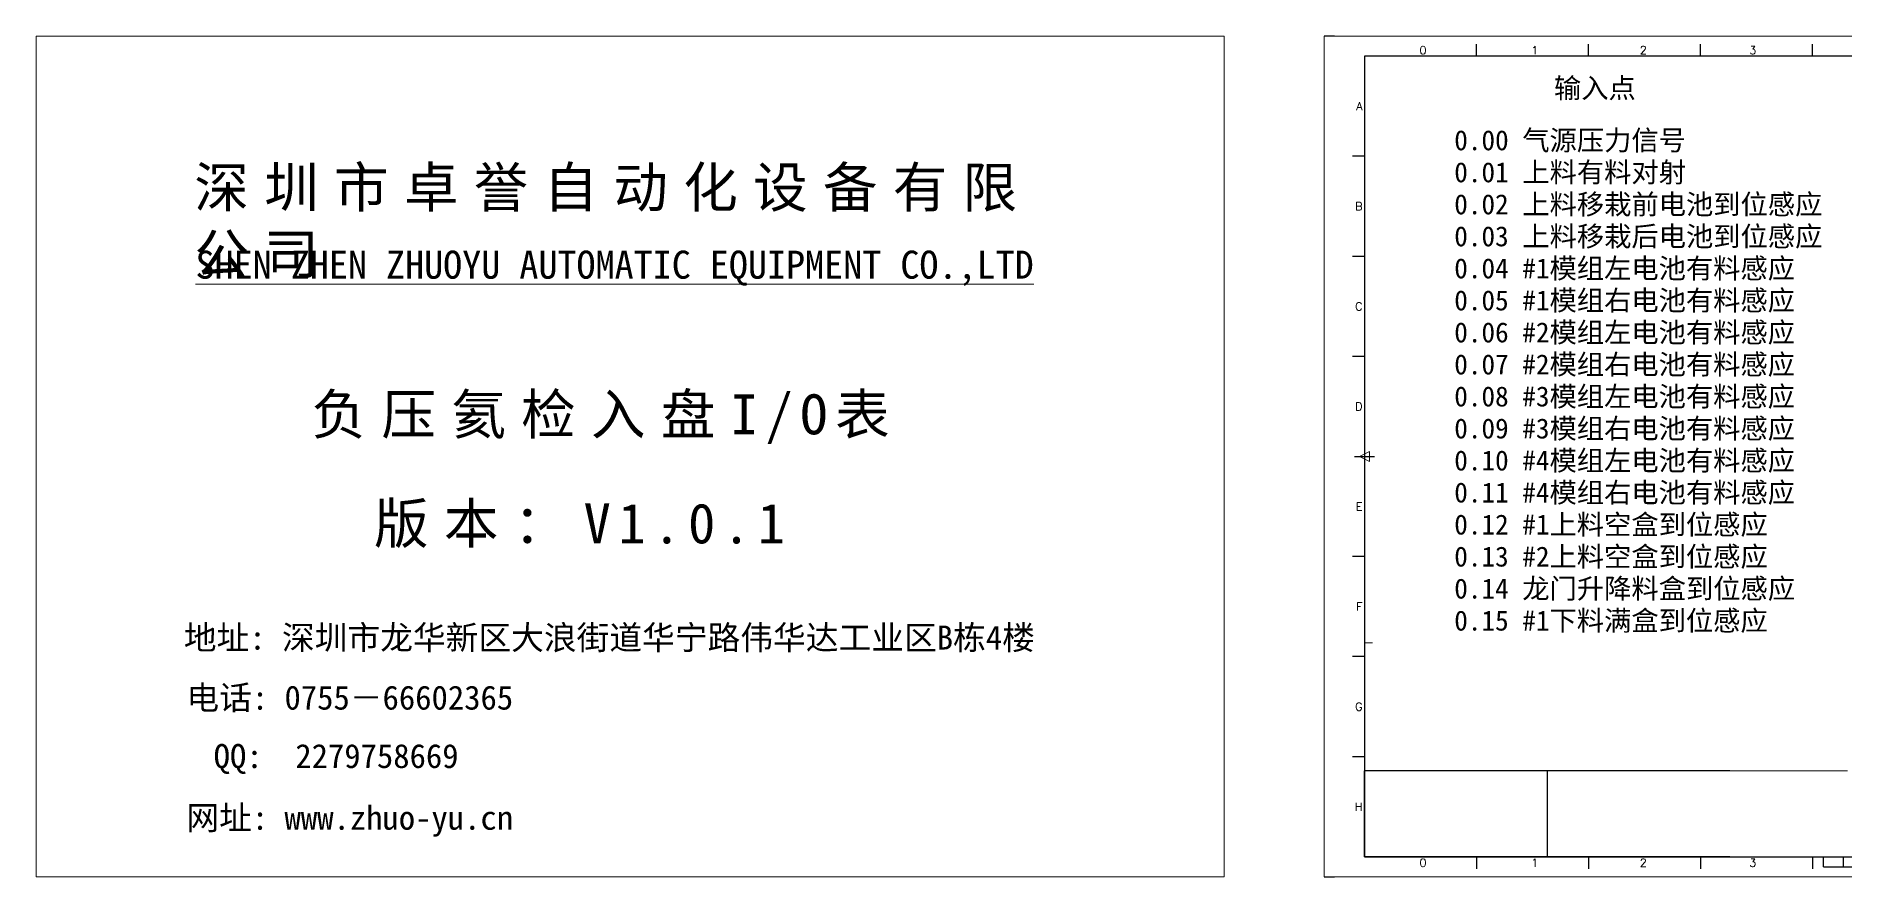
# Model space of a CAD drawing. Extents: x 2368 to 9674, y -1476 to 1321.
# Drawn here: x 2510.6 to 2962.7, y 529 to 739 of the extents above; entities that cross this region are included whole.
import ezdxf
from ezdxf.enums import TextEntityAlignment as Align

# ---------------------------------------------------------------- set-up
doc = ezdxf.new("R2010")
doc.units = 0
doc.header["$MEASUREMENT"] = 0
doc.layers.add('AE_BOR', color=1, linetype='Continuous')
doc.styles.add('WD', font='romans.shx', dxfattribs={"bigfont": 'gbcbig.shx'})
doc.styles.add('样式 2', font='')
doc.styles.get('样式 2').set_extended_font_data('NSimSun')

# ---------------------------------------------------------------- blocks, each defined once
blk = doc.blocks.new('gb_a2_a')
for p, q in [((584, 410), (25, 410)), ((25, 410), (25, 10)), ((584, 10), (584, 410)), ((25, 10), (584, 10))]:
    blk.add_line(p, q)
at = {"lineweight": 9, "ltscale": 0.1}
blk.add_line((25, 116.86), (29, 116.86), dxfattribs=at)
at = {"layer": 'AE_BOR', "lineweight": 30}
for p, q in [((10, 420), (4.93, 420)), ((594, 420), (584, 420)), ((4.93, 0), (10, 0)), ((594, 0), (584, 0))]:
    blk.add_line(p, q, dxfattribs=at)
at = {"layer": 'AE_BOR', "color": 1, "lineweight": 15}
for p, q in [((4.93, 420), (598.93, 420)), ((4.93, 0), (4.93, 420)), ((598.93, 420), (598.93, 0)), ((22.5, 210), (27.5, 212.5)), ((27.5, 207.5), (22.5, 210)), ((27.5, 212.5), (27.5, 207.5)), ((304.5, 7.5), (302, 12.5)), ((302, 12.5), (307, 12.5)), ((307, 12.5), (304.5, 7.5)), ((598.93, 0), (4.93, 0))]:
    blk.add_line(p, q, dxfattribs=at)
at = {"layer": 'AE_BOR'}
for p, q in [((81, 410), (81, 416)), ((137, 410), (137, 416)), ((193, 410), (193, 416)), ((249, 410), (249, 416)), ((304.5, 410), (304.5, 416)), ((360.5, 410), (360.5, 416)), ((416.5, 410), (416.5, 416)), ((472.5, 410), (472.5, 416)), ((528.5, 410), (528.5, 416)), ((25, 360), (19, 360)), ((584, 360), (590, 360)), ((25, 310), (19, 310)), ((584, 310), (590, 310)), ((25, 260), (19, 260)), ((584, 260), (590, 260)), ((25, 160), (19, 160)), ((584, 160), (590, 160)), ((25, 110), (19, 110)), ((584, 110), (590, 110)), ((25, 60), (19, 60)), ((584, 60), (590, 60)), ((81, 10), (81, 4)), ((137, 10), (137, 4)), ((193, 10), (193, 4)), ((249, 10), (249, 4)), ((304.5, 10), (304.5, 4)), ((360.5, 10), (360.5, 4)), ((416.5, 10), (416.5, 4)), ((472.5, 10), (472.5, 4)), ((528.5, 10), (528.5, 4))]:
    blk.add_line(p, q, dxfattribs=at)
at = {"layer": 'AE_BOR', "color": 2, "lineweight": 30}
for p, q in [((304.5, 405), (304.5, 415)), ((20, 210), (30, 210)), ((579, 210), (589, 210)), ((254.5, 5), (254.5, 10)), ((264.5, 5), (264.5, 10)), ((274.5, 5), (274.5, 10)), ((284.5, 5), (284.5, 10)), ((294.5, 5), (294.5, 10)), ((304.5, 10), (304.5, 15)), ((304.5, 15), (304.5, 5)), ((304.5, 10), (304.5, 5)), ((314.5, 5), (314.5, 10)), ((324.5, 5), (324.5, 10)), ((334.5, 5), (334.5, 10)), ((344.5, 5), (344.5, 10)), ((354.5, 5), (354.5, 10)), ((254.5, 5), (354.5, 5))]:
    blk.add_line(p, q, dxfattribs=at)
at = {"layer": 'AE_BOR', "style": 'WD'}
for s, p in [('0', (54.27, 411)), ('1', (110.12, 411)), ('2', (164.42, 411)), ('3', (219.22, 411)), ('4', (273.82, 411)), ('5', (334.12, 411)), ('6', (390.81, 411)), ('7', (445.01, 411)), ('8', (501.67, 411)), ('9', (559.4, 411)), ('0', (54.27, 5)), ('1', (110.12, 5)), ('2', (164.42, 5)), ('3', (219.22, 5)), ('4', (273.82, 5)), ('5', (334.12, 5)), ('6', (390.81, 5)), ('7', (445.01, 5)), ('8', (501.67, 5)), ('9', (559.4, 5))]:
    blk.add_text(s, height=4, dxfattribs=at).set_placement(p, align=Align.CENTER)
for s, p in [('A', (24, 385)), ('A', (588.05, 385)), ('B', (24, 335)), ('B', (587.67, 335)), ('C', (24, 285)), ('C', (587.86, 285)), ('D', (24, 235)), ('D', (587.67, 235)), ('E', (24, 185)), ('E', (587.48, 185)), ('F', (24, 135)), ('F', (587.48, 135)), ('F', (587.48, 135)), ('G', (24, 85)), ('G', (587.48, 84.56)), ('H', (24, 35)), ('H', (587.67, 35))]:
    blk.add_text(s, height=4, dxfattribs=at).set_placement(p, align=Align.MIDDLE_RIGHT)

msp = doc.modelspace()

# ---------------------------------------------------------------- linework, layer by layer
at = {"color": 0, "ltscale": 2}
for p, q in [((2842.59061, 533.99549), (2842.59061, 555.44158)), ((2933.89555, 555.44158), (2842.59061, 555.44158)), ((2933.89555, 533.99549), (2842.59061, 533.99549))]:
    msp.add_line(p, q, dxfattribs=at)
at = {"color": 0}
msp.add_line((2888.24308, 555.44158), (2888.24308, 533.99549), dxfattribs=at)
at = {"lineweight": 9, "ltscale": 0.1}
for p, q in [((2933.89555, 555.44158), (2963.35719, 555.44158)), ((2933.89555, 533.99549), (2963.35719, 533.99549)), ((2961.99984, 533.99549), (2961.99984, 533.99549)), ((2961.99984, 533.99549), (2961.99984, 533.99549))]:
    msp.add_line(p, q, dxfattribs=at)
at = {"lineweight": 0}
msp.add_lwpolyline([(2510.5572, 738.99549), (2807.5572, 738.99549), (2807.5572, 528.99549), (2510.5572, 528.99549)], close=True, dxfattribs=at)

# ---------------------------------------------------------------- block references
at = {"xscale": 0.5, "yscale": 0.5, "zscale": 0.5}
msp.add_blockref('gb_a2_a', (2830.09061, 528.99549), dxfattribs=at)

# ---------------------------------------------------------------- texts
at = {"lineweight": 0, "char_height": 5, "attachment_point": 1}
for s, insert, width in [('{\\fSimSun|b0|i0|c134|p2;输入点}', (2889.96463, 728.5415), 83.4808632), ('{\\fSimSun|b0|i0|c134|p2;\\C3;0.00 气源压力信号}', (2865.04434, 715.50226), 83.4808632), ('{\\fSimSun|b0|i0|c134|p2;\\C3;0.01 上料有料对射}', (2865.04434, 707.50226), 93.2138984), ('{\\fSimSun|b0|i0|c134|p2;0.02 \\C3;上料移栽前电池到位感应}', (2865.04434, 699.50226), 103.2141542), ('{\\fSimSun|b0|i0|c134|p2;0.03 \\C3;上料移栽后电池到位感应}', (2865.04434, 691.50226), 99.5101493), ('{\\fSimSun|b0|i0|c134|p2;0.04 \\C3;#1模组左电池有料感应}', (2865.04434, 683.50226), 90.5025949), ('{\\fSimSun|b0|i0|c134|p2;0.05 \\C3;#1模组右电池有料感应}', (2865.04434, 675.50226), 90.1027357), ('{\\fSimSun|b0|i0|c134|p2;0.06 \\C3;#2模组左电池有料感应}', (2865.04434, 667.50226), 89.3182357), ('{\\fSimSun|b0|i0|c134|p2;0.07 \\C3;#2模组右电池有料感应}', (2865.04434, 659.50226), 94.2088425), ('{\\fSimSun|b0|i0|c134|p2;0.08 \\C3;#3模组左电池有料感应}', (2865.04434, 651.50226), 92.3568474), ('{\\fSimSun|b0|i0|c134|p2;0.09 \\C3;#3模组右电池有料感应}', (2865.04434, 643.50226), 89.272905), ('{\\fSimSun|b0|i0|c134|p2;0.10 \\C3;#4模组左电池有料感应}', (2865.04434, 635.50226), 88.9733212), ('{\\fSimSun|b0|i0|c134|p2;\\C0;0.11 \\C3;#4模组右电池有料感应}', (2865.04434, 627.50226), 91.6696603), ('{\\fSimSun|b0|i0|c134|p2;0.12 \\C3;#1上料空盒到位感应}', (2865.04434, 619.50226), 90.7708806), ('{\\fSimSun|b0|i0|c134|p2;0.13 \\C3;#2上料空盒到位感应}', (2865.04434, 611.50226), 83.4808632), ('{\\fSimSun|b0|i0|c134|p2;\\C0;0.14 \\C3;龙门升降料盒到位感应}', (2865.04434, 603.50226), 91.7034322), ('{\\fSimSun|b0|i0|c134|p2;\\C0;0.15 \\C3;#1下料满盒到位感应}', (2865.04434, 595.50226), 83.4808632)]:
    msp.add_mtext(s, dxfattribs=dict(at, insert=insert, width=width))
at = {"lineweight": 0, "attachment_point": 1, "style": '样式 2'}
for s, width, insert, char_height in [('{\\T1.28;深圳市卓誉自动化设备有限公司}', 225.0244305, (2550.08998, 706.25088), 10), ('{\\fSimHei|b0|i0|c134|p2;\\LSHEN ZHEN ZHUOYU AUTOMATIC EQUIPMENT CO.,LTD}', 226.9088273, (2550.38854, 685.42194), 7), ('\\pi44.93;{\\T1.28;负压氦检入盘I/O表}', 217.3553169, (2534.46467, 649.52796), 10), ('\\pi44.93;{\\T1.28;版本：V1.0.1}', 217.3553169, (2550.08998, 622.28916), 10), ('地址: 深圳市龙华新区大浪街道华宁路伟华达工业区B栋4楼', 232.2877206, (2547.46631, 591.75933), 6), ('电话: 0755－66602365', 232.2877206, (2548.10568, 576.75933), 6), ('QQ:  2279758669', 232.2877206, (2554.92634, 562.16822), 6), ('网址: www.zhuo-yu.cn', 232.2877206, (2548.10563, 546.75933), 6)]:
    msp.add_mtext_dynamic_manual_height_columns(s, width=width, gutter_width=1, heights=[0], dxfattribs=dict(at, insert=insert, char_height=char_height))

doc.saveas('drawing.dxf')
